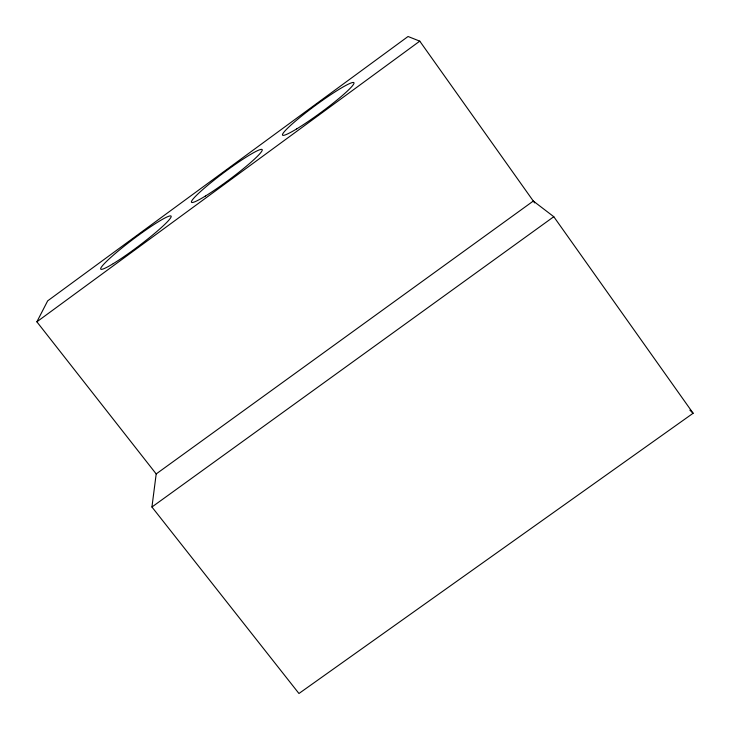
<?xml version="1.0" encoding="UTF-8"?>
<svg xmlns="http://www.w3.org/2000/svg" width="730" height="730" viewBox="0 0 730 730"><rect width="100%" height="100%" fill="white"/><g stroke="black" fill="none" stroke-linecap="round" stroke-linejoin="round"><path stroke-width="1.09" d="M156.193 473.934L533.311 201.042L553.787 216.71L693.126 413.253L298.953 693.5L151.94 507.012L156.193 473.934L36.874 321.82L47.669 300.86L408.052 36.5L419.768 41.145L534.625 202.894M36.874 321.82L419.768 41.145M151.94 507.012L553.787 216.71M689.886 410.151L693.126 413.253M205.358 196.078A44.037 4.435 -36.7 0 0 261.933 150.928A44.037 4.435 -36.7 0 0 213.069 180.949A44.037 4.435 -36.7 0 0 205.358 196.078M113.241 263.649A44.028 4.389 -37 0 0 170.683 217.759A44.028 4.389 -37 0 0 124.082 246.247A44.028 4.389 -37 0 0 113.241 263.649M296.709 128.891A44.247 4.462 -36.3 0 0 353.721 83.95A44.247 4.462 -36.3 0 0 304.227 113.962A44.247 4.462 -36.3 0 0 296.709 128.891"/></g></svg>
